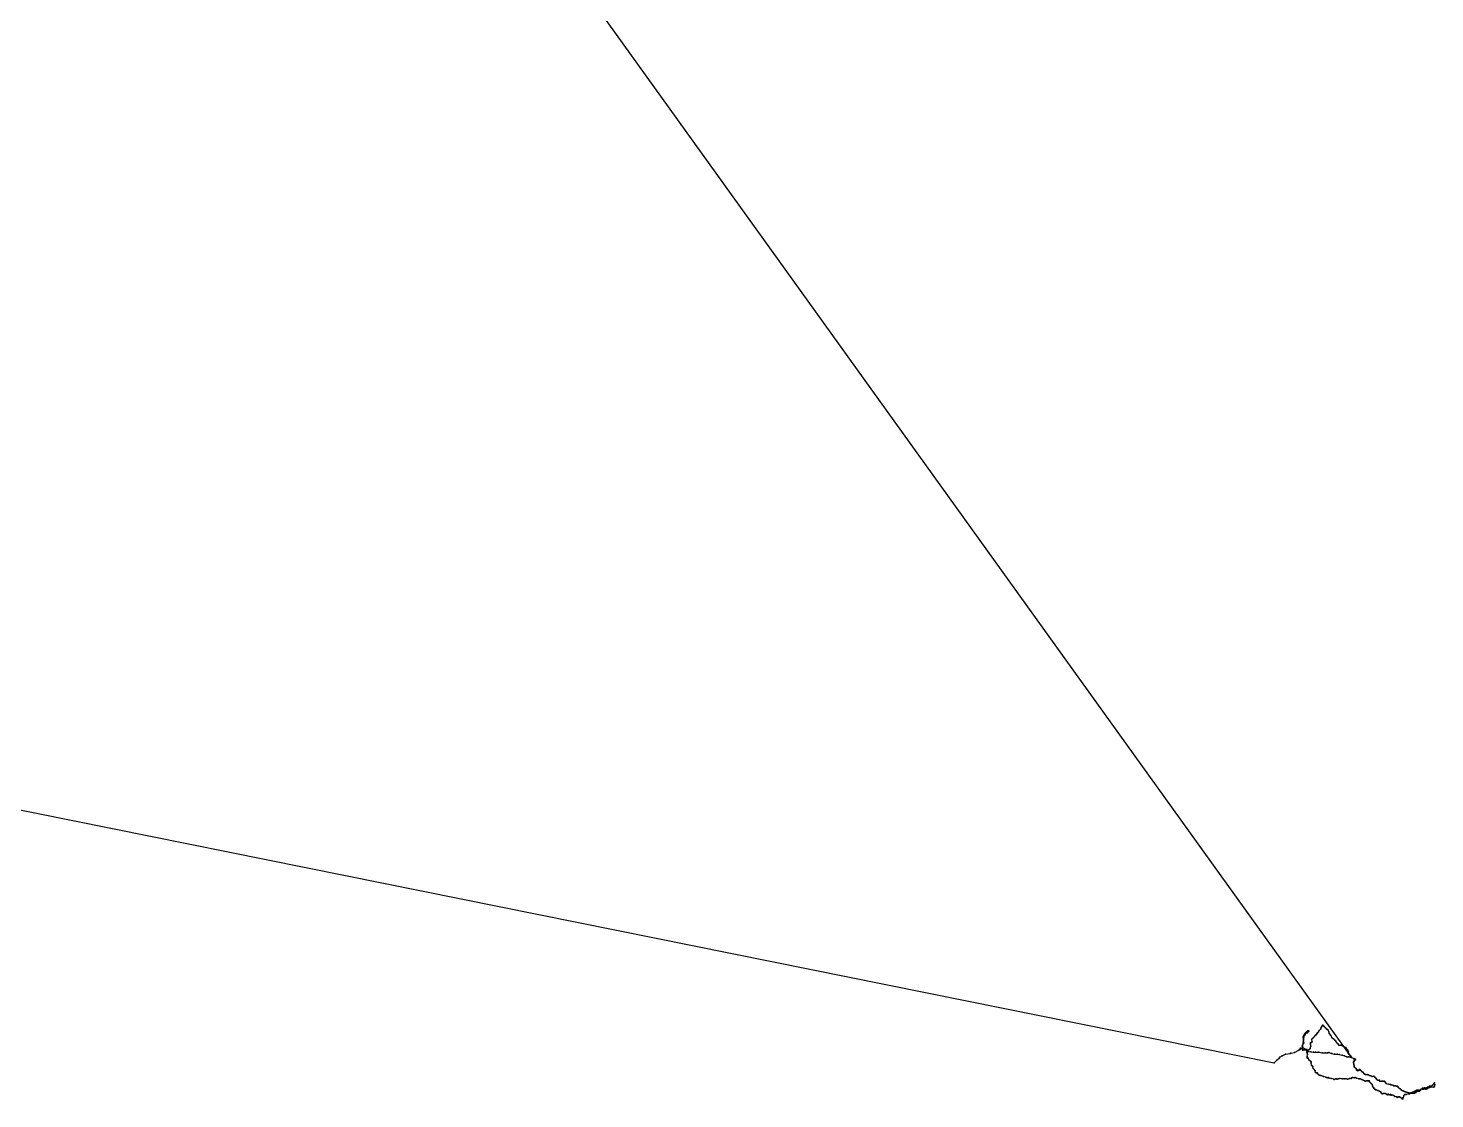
# Model space of a CAD drawing. Header units: metres. Extents: x 534009 to 558760, y 1823984 to 1869097.
# Drawn here: x 553419 to 558760, y 1834971 to 1839037 of the extents above; entities that cross this region are included whole.
import ezdxf

# ---------------------------------------------------------------- set-up
doc = ezdxf.new("R2010")
doc.units = ezdxf.units.M
doc.header["$MEASUREMENT"] = 0
doc.layers.add('Unknown_Line_Type', color=7, linetype='Continuous')
doc.layers.add('Unknown_Point_Feature', color=7, linetype='Continuous')

msp = doc.modelspace()

# ---------------------------------------------------------------- linework, layer by layer
at = {"layer": 'Unknown_Line_Type', "color": 4}
msp.add_polyline3d([(543580.6, 1838046.9, 365), (558150.1, 1835108.2, 301), (558161.3, 1835119.6, 303.9), (558169.3, 1835126.2, 304.4), (558171.4, 1835129.4, 304.9), (558179.6, 1835134.3, 305.4), (558193, 1835140.2, 306.3), (558209.9, 1835143.3, 303), (558210.4, 1835143.2, 303), (558213.1, 1835144.7, 303), (558226.9, 1835147.2, 301.5), (558243.4, 1835155.4, 300.1), (558248.3, 1835159.6, 300.5), (558247.6, 1835159.2, 304.9), (558247.3, 1835158.9, 302.5), (558251, 1835162.1, 301), (558250, 1835162.8, 300.5), (558250.1, 1835162.2, 301.5), (558250.7, 1835162.6, 303), (558252, 1835162.1, 304.4), (558253.3, 1835162.4, 305.8), (558251.8, 1835161.9, 303.9), (558254.9, 1835160.9, 304.4), (558256, 1835160.3, 304.4), (558263.5, 1835156.8, 302), (558266.8, 1835156.4, 302), (558267.5, 1835156.5, 302), (558265.1, 1835156.6, 300.5), (558268.6, 1835158.1, 301), (558267.6, 1835160, 299.6), (558269.9, 1835156.7, 300.1), (558270.5, 1835157.1, 299.6), (558271.6, 1835158.2, 299.1), (558272, 1835157.8, 299.6), (558274.7, 1835153.7, 297.7), (558279.2, 1835151.1, 298.6), (558288.9, 1835148.9, 300.5), (558299, 1835148.5, 303), (558307.1, 1835148.2, 302.5), (558319, 1835147.6, 301), (558332.4, 1835146, 302), (558342.6, 1835145, 301), (558351.7, 1835145.9, 303.4), (558356.5, 1835146.3, 303.4), (558368.6, 1835142.6, 301), (558378.6, 1835140.3, 299.6), (558388.2, 1835140.2, 299.1), (558396.1, 1835138.7, 299.1), (558407.7, 1835136.9, 300.1), (558417.2, 1835134.3, 300.5), (558425.2, 1835130.7, 299.6), (558433.6, 1835129.9, 298.1), (558442.6, 1835128.2, 300.5), (558452.2, 1835124.4, 300.5), (558457.4, 1835121.4, 300.5), (558457.5, 1835120.1, 300.1), (558458.9, 1835119.5, 299.1), (558455.5, 1835120.4, 301), (558453.3, 1835119.1, 299.6), (558453.4, 1835114.5, 299.6), (558451.3, 1835111.1, 301), (558451.2, 1835107, 299.6), (558452, 1835102.1, 300.5), (558452.2, 1835099.8, 301.5), (558452.8, 1835095.6, 301.5), (558453.9, 1835092.8, 301), (558460.4, 1835085.6, 300.1), (558462.8, 1835080.9, 300.1), (558462.6, 1835081, 300.1), (558463, 1835079.8, 301), (558466, 1835080.2, 300.5), (558467.1, 1835077.8, 300.1), (558471, 1835080.1, 300.5), (558472.5, 1835079.5, 300.5), (558474.3, 1835080.4, 299.1), (558474.5, 1835082.7, 299.1), (558472.7, 1835081.8, 299.1), (558473.2, 1835080.6, 298.1), (558477, 1835079.7, 302), (558480.6, 1835075.9, 303), (558483.6, 1835073, 301), (558485.6, 1835072.3, 302), (558490.3, 1835067.4, 299.1), (558496.6, 1835063.2, 299.6), (558503.2, 1835063, 300.5), (558506.5, 1835061.5, 300.1), (558511.1, 1835060.1, 299.1), (558516.3, 1835058.5, 299.6), (558522.1, 1835056, 300.1), (558528, 1835056.8, 301.5), (558531.3, 1835052.6, 301.5), (558535.8, 1835048.8, 299.1), (558538.5, 1835046, 299.1), (558543.3, 1835042.3, 300.5), (558549, 1835041.3, 302.5), (558551.2, 1835038.2, 299.6), (558558.2, 1835037.6, 298.6), (558562.4, 1835037.5, 299.1), (558566.6, 1835037.6, 301.5), (558569.8, 1835034.8, 299.1), (558575.4, 1835029.6, 300.1), (558584.8, 1835027, 301.5), (558591.6, 1835025.1, 303), (558594.1, 1835023.5, 302), (558600, 1835023.1, 300.5), (558604.5, 1835020.6, 301), (558609.3, 1835020.8, 299.1), (558614.3, 1835018.9, 300.5), (558616.8, 1835018.6, 299.1), (558619.7, 1835016.7, 298.6), (558621.5, 1835014.2, 298.1), (558627.9, 1835009.3, 299.1), (558632.1, 1835004.6, 299.1), (558638.2, 1835001, 298.6), (558641.8, 1834999.9, 299.1), (558646.6, 1834997.5, 299.6), (558653.1, 1834996.6, 299.1), (558661, 1834994.2, 300.1), (558665.3, 1834992.5, 299.6), (558671.1, 1834992.5, 299.1), (558675.7, 1834992, 300.1), (558682.6, 1834993, 298.6), (558688, 1834995.1, 296.2), (558691.5, 1834998.2, 298.1), (558695.7, 1835000.2, 300.1), (558701.2, 1835000, 302), (558700.4, 1835003.6, 302), (558705.2, 1835003.8, 300.5), (558708, 1835008.2, 301.5), (558712.6, 1835011.1, 302.5), (558717.7, 1835010.9, 301.5), (558720.9, 1835012.4, 299.6), (558726.5, 1835012.8, 301), (558731.7, 1835014.8, 300.5), (558735.8, 1835015.1, 301), (558739.5, 1835018.4, 301.5), (558742.2, 1835018.6, 302.5), (558746, 1835016.4, 301), (558755.5, 1835015.2, 298.6), (558757.8, 1835018.9, 298.1), (558759.7, 1835023.5, 295.7), (558758.3, 1835031.2, 300.5), (558758.8, 1835030.7, 300.5), (558755.3, 1835027.9, 299.6), (558750.6, 1835023, 301), (558750.3, 1835021, 300.1), (558746.2, 1835019, 300.1), (558744.1, 1835017, 301.5), (558741.4, 1835015.6, 303), (558736.5, 1835012.2, 303.4), (558729.5, 1835009.4, 301.5), (558729, 1835008.5, 301), (558725.3, 1835007.3, 301), (558716.3, 1835007.7, 300.1), (558712.2, 1835007.9, 298.6), (558705.9, 1835006.2, 299.1), (558701, 1835003.6, 299.6), (558699.4, 1835004.2, 301), (558696.2, 1835003.6, 301.5), (558691.2, 1835003.2, 304.4), (558689, 1835002.3, 303.4), (558684.6, 1835000.1, 302), (558680.6, 1834998.4, 300.5), (558676, 1834996.2, 301), (558673.1, 1834995.1, 302), (558668.1, 1834993.2, 300.5), (558663.2, 1834989.7, 299.6), (558659.2, 1834989.3, 301.5), (558650.4, 1834987, 302.5), (558645.4, 1834987.1, 307.3), (558642.2, 1834983.4, 305.4), (558639.4, 1834975.4, 305.4), (558638, 1834974.3, 300.5), (558638.2, 1834970.7, 299.6), (558635.5, 1834971.1, 299.1), (558629.4, 1834976.2, 302), (558625.4, 1834978.4, 302), (558622.5, 1834978.6, 299.1), (558619.4, 1834977.8, 301.5), (558616.9, 1834976.2, 302), (558616.6, 1834976.9, 299.6), (558614.7, 1834978.3, 297.2), (558607.9, 1834980, 298.6), (558602.9, 1834983.9, 300.1), (558596.4, 1834986.5, 299.1), (558593.2, 1834985.3, 296.7), (558591.2, 1834987, 298.6), (558588.3, 1834986.6, 298.6), (558582.6, 1834988.3, 298.6), (558581.1, 1834986.6, 298.1), (558577.4, 1834987, 296.7), (558570.8, 1834990.8, 297.7), (558564, 1834990.8, 296.2), (558559.8, 1834990.3, 294.8), (558556.3, 1834993.3, 294.3), (558554.5, 1834996.1, 297.7), (558554.7, 1834996.6, 297.7), (558549.5, 1835000.4, 297.7), (558543.5, 1835003, 298.6), (558535.5, 1835004.8, 297.7), (558531.8, 1835007.5, 298.6), (558528.3, 1835011.4, 300.5), (558527.6, 1835012.1, 294.8), (558523.9, 1835015.9, 295.3), (558522.8, 1835019.7, 293.3), (558521.4, 1835025.6, 292.4), (558517.9, 1835029.5, 292.4), (558512.1, 1835035.9, 294.3), (558509.8, 1835038.6, 293.8), (558506.5, 1835039.2, 294.3), (558501.5, 1835039.1, 297.2), (558496.3, 1835038.3, 299.1), (558492.6, 1835038.8, 300.5), (558487.8, 1835041.4, 303.9), (558482.2, 1835043.9, 298.1), (558476.7, 1835046.3, 298.1), (558471, 1835046.3, 298.1), (558461.7, 1835049.9, 300.5), (558457.2, 1835051.8, 301.5), (558453.1, 1835051.2, 297.7), (558446.4, 1835051.5, 296.7), (558441.6, 1835048.2, 297.2), (558435, 1835047.9, 295.3), (558429.8, 1835045.4, 296.2), (558423.5, 1835046.2, 295.3), (558414.9, 1835046.2, 294.3), (558407.4, 1835046.3, 295.3), (558398.6, 1835047.5, 294.3), (558392.7, 1835046.7, 292.9), (558389.1, 1835045.6, 293.3), (558386.7, 1835047.2, 293.8), (558384.1, 1835047.2, 295.3), (558377.4, 1835043.8, 297.7), (558375.6, 1835045.7, 299.6), (558365.7, 1835048.7, 294.8), (558358.7, 1835049.8, 295.3), (558354.3, 1835051.4, 298.1), (558350.4, 1835050.5, 298.1), (558345.1, 1835052.9, 297.7), (558336.7, 1835055.7, 297.7), (558327.3, 1835058.9, 297.2), (558320.9, 1835060.8, 294.8), (558314.1, 1835065.8, 296.2), (558313.7, 1835068, 297.7), (558311.9, 1835069.4, 297.7), (558307, 1835071, 301), (558305.6, 1835076.8, 302), (558301.7, 1835082.8, 305.8), (558297.8, 1835086.6, 300.5), (558296.6, 1835092.4, 298.6), (558295.7, 1835094.6, 298.1), (558292.3, 1835097.2, 294.8), (558290.9, 1835099, 293.3), (558290.2, 1835106.3, 295.3), (558289.9, 1835110.8, 293.3), (558282.7, 1835117.2, 295.7), (558278.5, 1835125.5, 295.7), (558276.4, 1835125.6, 297.2), (558275.2, 1835126.8, 299.6), (558274.4, 1835131.6, 300.5), (558275.8, 1835139.2, 301.5), (558274.9, 1835144.1, 300.1), (558273.3, 1835147.5, 301), (558274, 1835150.9, 302.5), (558273.6, 1835154.9, 302.5), (558271.3, 1835157.7, 302.5), (558257.5, 1835165.3, 303.9), (558256.5, 1835171.4, 304.9), (558261.4, 1835181.2, 306.3), (558261.6, 1835184, 306.8), (558260, 1835206, 304.9), (558261.9, 1835210.1, 304.4), (558264, 1835213.4, 303.4), (558269.3, 1835222.3, 302.5), (558274.3, 1835222.6, 299.6), (558275.3, 1835221.9, 300.1), (558275, 1835221.2, 301), (558274.9, 1835222.1, 301.5), (558275.5, 1835222.1, 302.5), (558280.8, 1835228.2, 303.9), (558279, 1835229.4, 301.5), (558277.1, 1835229.4, 302), (558274.1, 1835226.5, 302), (558266.2, 1835213.8, 302.5), (558265.8, 1835213, 302.5), (558262.6, 1835209.3, 302.5), (558260.2, 1835185.7, 304.4), (558256.8, 1835174.1, 305.4), (558257.6, 1835164, 305.4), (558258.2, 1835156.1, 306.8), (558259.4, 1835156.6, 307.3), (558267.8, 1835156.5, 306.8), (558273.1, 1835158.2, 304.4), (558274.8, 1835153.5, 303), (558280.8, 1835156.8, 300.1), (558286.6, 1835162.5, 300.1), (558289, 1835170.7, 300.5), (558287.9, 1835178.2, 301), (558288.1, 1835183.3, 301), (558293.5, 1835187.1, 301.5), (558292.8, 1835197.6, 299.1), (558296, 1835201.1, 296.7), (558303, 1835207.7, 294.8), (558306.3, 1835212.5, 295.3), (558310.2, 1835215.7, 297.2), (558314.1, 1835221.2, 298.1), (558318.4, 1835225.5, 299.1), (558320.1, 1835230.7, 296.7), (558326.5, 1835237.2, 297.2), (558328.6, 1835241.8, 296.2), (558330.8, 1835245.2, 296.7), (558334.1, 1835250.3, 296.2), (558335.8, 1835249.6, 297.2), (558339.4, 1835245.3, 297.7), (558343.8, 1835241.4, 296.7), (558347.3, 1835238.3, 296.7), (558349.5, 1835235.6, 295.7), (558353.5, 1835232.5, 295.7), (558357.4, 1835225.5, 298.6), (558358, 1835219.4, 297.7), (558361.7, 1835214.4, 297.7), (558365.1, 1835210.9, 295.7), (558368.8, 1835204.2, 295.7), (558374.4, 1835198.7, 295.3), (558379.7, 1835193.8, 296.2), (558383.1, 1835189.4, 295.3), (558386.4, 1835185.3, 295.7), (558389.5, 1835180.8, 295.3), (558395.2, 1835174.8, 296.7), (558402.7, 1835174.4, 296.7), (558411.7, 1835170.8, 299.6), (558421.1, 1835165.6, 302), (558423.9, 1835160.4, 302), (558427.9, 1835156.9, 301), (558427.7, 1835154.1, 300.5), (558431.6, 1835148.8, 302), (558430.9, 1835144.6, 300.5), (558433.6, 1835140.3, 298.6), (558438.4, 1835135.7, 297.2), (558442.9, 1835129, 298.6), (558443.1, 1835128.6, 298.6), (534041.9, 1869089.7, 422.6)], dxfattribs=at)
at = {"layer": 'Unknown_Point_Feature'}
for p in [(558274.1, 1835226.5, 302), (558277.1, 1835229.4, 302), (558279, 1835229.4, 301.5), (558280.8, 1835228.2, 303.9), (558318.4, 1835225.5, 299.1), (558320.1, 1835230.7, 296.7), (558326.5, 1835237.2, 297.2), (558328.6, 1835241.8, 296.2), (558330.8, 1835245.2, 296.7), (558334.1, 1835250.3, 296.2), (558335.8, 1835249.6, 297.2), (558339.4, 1835245.3, 297.7), (558343.8, 1835241.4, 296.7), (558347.3, 1835238.3, 296.7), (558349.5, 1835235.6, 295.7), (558353.5, 1835232.5, 295.7), (558357.4, 1835225.5, 298.6), (558256.5, 1835171.4, 304.9), (558256.8, 1835174.1, 305.4), (558260, 1835206, 304.9), (558260.2, 1835185.7, 304.4), (558261.4, 1835181.2, 306.3), (558261.6, 1835184, 306.8), (558261.9, 1835210.1, 304.4), (558262.6, 1835209.3, 302.5), (558264, 1835213.4, 303.4), (558265.8, 1835213, 302.5), (558266.2, 1835213.8, 302.5), (558269.3, 1835222.3, 302.5), (558274.3, 1835222.6, 299.6), (558274.9, 1835222.1, 301.5), (558275, 1835221.2, 301), (558275.3, 1835221.9, 300.1), (558275.5, 1835222.1, 302.5), (558287.9, 1835178.2, 301), (558288.1, 1835183.3, 301), (558289, 1835170.7, 300.5), (558292.8, 1835197.6, 299.1), (558293.5, 1835187.1, 301.5), (558296, 1835201.1, 296.7), (558303, 1835207.7, 294.8), (558306.3, 1835212.5, 295.3), (558310.2, 1835215.7, 297.2), (558314.1, 1835221.2, 298.1), (558358, 1835219.4, 297.7), (558361.7, 1835214.4, 297.7), (558365.1, 1835210.9, 295.7), (558368.8, 1835204.2, 295.7), (558374.4, 1835198.7, 295.3), (558379.7, 1835193.8, 296.2), (558383.1, 1835189.4, 295.3), (558386.4, 1835185.3, 295.7), (558389.5, 1835180.8, 295.3), (558395.2, 1835174.8, 296.7), (558402.7, 1835174.4, 296.7), (558411.7, 1835170.8, 299.6), (558161.3, 1835119.6, 303.9), (558169.3, 1835126.2, 304.4), (558171.4, 1835129.4, 304.9), (558179.6, 1835134.3, 305.4), (558193, 1835140.2, 306.3), (558209.9, 1835143.3, 303), (558210.4, 1835143.2, 303), (558213.1, 1835144.7, 303), (558226.9, 1835147.2, 301.5), (558243.4, 1835155.4, 300.1), (558247.3, 1835158.9, 302.5), (558247.6, 1835159.2, 304.9), (558248.3, 1835159.6, 300.5), (558250, 1835162.8, 300.5), (558250.1, 1835162.2, 301.5), (558250.7, 1835162.6, 303), (558251, 1835162.1, 301), (558251.8, 1835161.9, 303.9), (558252, 1835162.1, 304.4), (558253.3, 1835162.4, 305.8), (558254.9, 1835160.9, 304.4), (558256, 1835160.3, 304.4), (558257.5, 1835165.3, 303.9), (558257.6, 1835164, 305.4), (558258.2, 1835156.1, 306.8), (558259.4, 1835156.6, 307.3), (558263.5, 1835156.8, 302), (558265.1, 1835156.6, 300.5), (558266.8, 1835156.4, 302), (558267.5, 1835156.5, 302), (558267.6, 1835160, 299.6), (558267.8, 1835156.5, 306.8), (558268.6, 1835158.1, 301), (558269.9, 1835156.7, 300.1), (558270.5, 1835157.1, 299.6), (558271.3, 1835157.7, 302.5), (558271.6, 1835158.2, 299.1), (558272, 1835157.8, 299.6), (558273.1, 1835158.2, 304.4), (558273.3, 1835147.5, 301), (558273.6, 1835154.9, 302.5), (558274, 1835150.9, 302.5), (558274.4, 1835131.6, 300.5), (558274.7, 1835153.7, 297.7), (558274.8, 1835153.5, 303), (558274.9, 1835144.1, 300.1), (558275.2, 1835126.8, 299.6), (558275.8, 1835139.2, 301.5), (558276.4, 1835125.6, 297.2), (558278.5, 1835125.5, 295.7), (558279.2, 1835151.1, 298.6), (558280.8, 1835156.8, 300.1), (558286.6, 1835162.5, 300.1), (558288.9, 1835148.9, 300.5), (558299, 1835148.5, 303), (558307.1, 1835148.2, 302.5), (558319, 1835147.6, 301), (558332.4, 1835146, 302), (558342.6, 1835145, 301), (558351.7, 1835145.9, 303.4), (558356.5, 1835146.3, 303.4), (558368.6, 1835142.6, 301), (558378.6, 1835140.3, 299.6), (558388.2, 1835140.2, 299.1), (558396.1, 1835138.7, 299.1), (558407.7, 1835136.9, 300.1), (558417.2, 1835134.3, 300.5), (558421.1, 1835165.6, 302), (558423.9, 1835160.4, 302), (558425.2, 1835130.7, 299.6), (558427.7, 1835154.1, 300.5), (558427.9, 1835156.9, 301), (558430.9, 1835144.6, 300.5), (558431.6, 1835148.8, 302), (558433.6, 1835140.3, 298.6), (558433.6, 1835129.9, 298.1), (558438.4, 1835135.7, 297.2), (558442.6, 1835128.2, 300.5), (558442.9, 1835129, 298.6), (558443.1, 1835128.6, 298.6), (558452.2, 1835124.4, 300.5), (558453.3, 1835119.1, 299.6), (558455.5, 1835120.4, 301), (558457.4, 1835121.4, 300.5), (558457.5, 1835120.1, 300.1), (558458.9, 1835119.5, 299.1), (558150.1, 1835108.2, 301), (558282.7, 1835117.2, 295.7), (558289.9, 1835110.8, 293.3), (558290.2, 1835106.3, 295.3), (558290.9, 1835099, 293.3), (558292.3, 1835097.2, 294.8), (558295.7, 1835094.6, 298.1), (558296.6, 1835092.4, 298.6), (558297.8, 1835086.6, 300.5), (558301.7, 1835082.8, 305.8), (558305.6, 1835076.8, 302), (558307, 1835071, 301), (558311.9, 1835069.4, 297.7), (558313.7, 1835068, 297.7), (558314.1, 1835065.8, 296.2), (558451.2, 1835107, 299.6), (558451.3, 1835111.1, 301), (558452, 1835102.1, 300.5), (558452.2, 1835099.8, 301.5), (558452.8, 1835095.6, 301.5), (558453.4, 1835114.5, 299.6), (558453.9, 1835092.8, 301), (558460.4, 1835085.6, 300.1), (558462.6, 1835081, 300.1), (558462.8, 1835080.9, 300.1), (558463, 1835079.8, 301), (558466, 1835080.2, 300.5), (558467.1, 1835077.8, 300.1), (558471, 1835080.1, 300.5), (558472.5, 1835079.5, 300.5), (558472.7, 1835081.8, 299.1), (558473.2, 1835080.6, 298.1), (558474.3, 1835080.4, 299.1), (558474.5, 1835082.7, 299.1), (558477, 1835079.7, 302), (558480.6, 1835075.9, 303), (558483.6, 1835073, 301), (558485.6, 1835072.3, 302), (558490.3, 1835067.4, 299.1), (558320.9, 1835060.8, 294.8), (558327.3, 1835058.9, 297.2), (558336.7, 1835055.7, 297.7), (558345.1, 1835052.9, 297.7), (558350.4, 1835050.5, 298.1), (558354.3, 1835051.4, 298.1), (558358.7, 1835049.8, 295.3), (558365.7, 1835048.7, 294.8), (558375.6, 1835045.7, 299.6), (558377.4, 1835043.8, 297.7), (558384.1, 1835047.2, 295.3), (558386.7, 1835047.2, 293.8), (558389.1, 1835045.6, 293.3), (558392.7, 1835046.7, 292.9), (558398.6, 1835047.5, 294.3), (558407.4, 1835046.3, 295.3), (558414.9, 1835046.2, 294.3), (558423.5, 1835046.2, 295.3), (558429.8, 1835045.4, 296.2), (558435, 1835047.9, 295.3), (558441.6, 1835048.2, 297.2), (558446.4, 1835051.5, 296.7), (558453.1, 1835051.2, 297.7), (558457.2, 1835051.8, 301.5), (558461.7, 1835049.9, 300.5), (558471, 1835046.3, 298.1), (558476.7, 1835046.3, 298.1), (558482.2, 1835043.9, 298.1), (558487.8, 1835041.4, 303.9), (558492.6, 1835038.8, 300.5), (558496.3, 1835038.3, 299.1), (558496.6, 1835063.2, 299.6), (558501.5, 1835039.1, 297.2), (558503.2, 1835063, 300.5), (558506.5, 1835061.5, 300.1), (558506.5, 1835039.2, 294.3), (558509.8, 1835038.6, 293.8), (558511.1, 1835060.1, 299.1), (558512.1, 1835035.9, 294.3), (558516.3, 1835058.5, 299.6), (558517.9, 1835029.5, 292.4), (558521.4, 1835025.6, 292.4), (558522.1, 1835056, 300.1), (558522.8, 1835019.7, 293.3), (558523.9, 1835015.9, 295.3), (558527.6, 1835012.1, 294.8), (558528, 1835056.8, 301.5), (558528.3, 1835011.4, 300.5), (558531.3, 1835052.6, 301.5), (558535.8, 1835048.8, 299.1), (558538.5, 1835046, 299.1), (558543.3, 1835042.3, 300.5), (558549, 1835041.3, 302.5), (558551.2, 1835038.2, 299.6), (558558.2, 1835037.6, 298.6), (558562.4, 1835037.5, 299.1), (558566.6, 1835037.6, 301.5), (558569.8, 1835034.8, 299.1), (558575.4, 1835029.6, 300.1), (558584.8, 1835027, 301.5), (558591.6, 1835025.1, 303), (558594.1, 1835023.5, 302), (558600, 1835023.1, 300.5), (558604.5, 1835020.6, 301), (558609.3, 1835020.8, 299.1), (558614.3, 1835018.9, 300.5), (558616.8, 1835018.6, 299.1), (558619.7, 1835016.7, 298.6), (558621.5, 1835014.2, 298.1), (558712.6, 1835011.1, 302.5), (558717.7, 1835010.9, 301.5), (558720.9, 1835012.4, 299.6), (558726.5, 1835012.8, 301), (558731.7, 1835014.8, 300.5), (558735.8, 1835015.1, 301), (558736.5, 1835012.2, 303.4), (558739.5, 1835018.4, 301.5), (558741.4, 1835015.6, 303), (558742.2, 1835018.6, 302.5), (558744.1, 1835017, 301.5), (558746, 1835016.4, 301), (558746.2, 1835019, 300.1), (558750.3, 1835021, 300.1), (558750.6, 1835023, 301), (558755.3, 1835027.9, 299.6), (558755.5, 1835015.2, 298.6), (558757.8, 1835018.9, 298.1), (558758.3, 1835031.2, 300.5), (558758.8, 1835030.7, 300.5), (558759.7, 1835023.5, 295.7), (558531.8, 1835007.5, 298.6), (558535.5, 1835004.8, 297.7), (558543.5, 1835003, 298.6), (558549.5, 1835000.4, 297.7), (558554.5, 1834996.1, 297.7), (558554.7, 1834996.6, 297.7), (558556.3, 1834993.3, 294.3), (558559.8, 1834990.3, 294.8), (558564, 1834990.8, 296.2), (558570.8, 1834990.8, 297.7), (558577.4, 1834987, 296.7), (558581.1, 1834986.6, 298.1), (558582.6, 1834988.3, 298.6), (558588.3, 1834986.6, 298.6), (558591.2, 1834987, 298.6), (558593.2, 1834985.3, 296.7), (558596.4, 1834986.5, 299.1), (558602.9, 1834983.9, 300.1), (558607.9, 1834980, 298.6), (558614.7, 1834978.3, 297.2), (558616.6, 1834976.9, 299.6), (558616.9, 1834976.2, 302), (558619.4, 1834977.8, 301.5), (558622.5, 1834978.6, 299.1), (558625.4, 1834978.4, 302), (558627.9, 1835009.3, 299.1), (558629.4, 1834976.2, 302), (558632.1, 1835004.6, 299.1), (558635.5, 1834971.1, 299.1), (558638, 1834974.3, 300.5), (558638.2, 1835001, 298.6), (558638.2, 1834970.7, 299.6), (558639.4, 1834975.4, 305.4), (558641.8, 1834999.9, 299.1), (558642.2, 1834983.4, 305.4), (558645.4, 1834987.1, 307.3), (558646.6, 1834997.5, 299.6), (558650.4, 1834987, 302.5), (558653.1, 1834996.6, 299.1), (558659.2, 1834989.3, 301.5), (558661, 1834994.2, 300.1), (558663.2, 1834989.7, 299.6), (558665.3, 1834992.5, 299.6), (558668.1, 1834993.2, 300.5), (558671.1, 1834992.5, 299.1), (558673.1, 1834995.1, 302), (558675.7, 1834992, 300.1), (558676, 1834996.2, 301), (558680.6, 1834998.4, 300.5), (558682.6, 1834993, 298.6), (558684.6, 1835000.1, 302), (558688, 1834995.1, 296.2), (558689, 1835002.3, 303.4), (558691.2, 1835003.2, 304.4), (558691.5, 1834998.2, 298.1), (558695.7, 1835000.2, 300.1), (558696.2, 1835003.6, 301.5), (558699.4, 1835004.2, 301), (558700.4, 1835003.6, 302), (558701, 1835003.6, 299.6), (558701.2, 1835000, 302), (558705.2, 1835003.8, 300.5), (558705.9, 1835006.2, 299.1), (558708, 1835008.2, 301.5), (558712.2, 1835007.9, 298.6), (558716.3, 1835007.7, 300.1), (558725.3, 1835007.3, 301), (558729, 1835008.5, 301), (558729.5, 1835009.4, 301.5)]:
    msp.add_point(p, dxfattribs=at)

doc.saveas('drawing.dxf')
